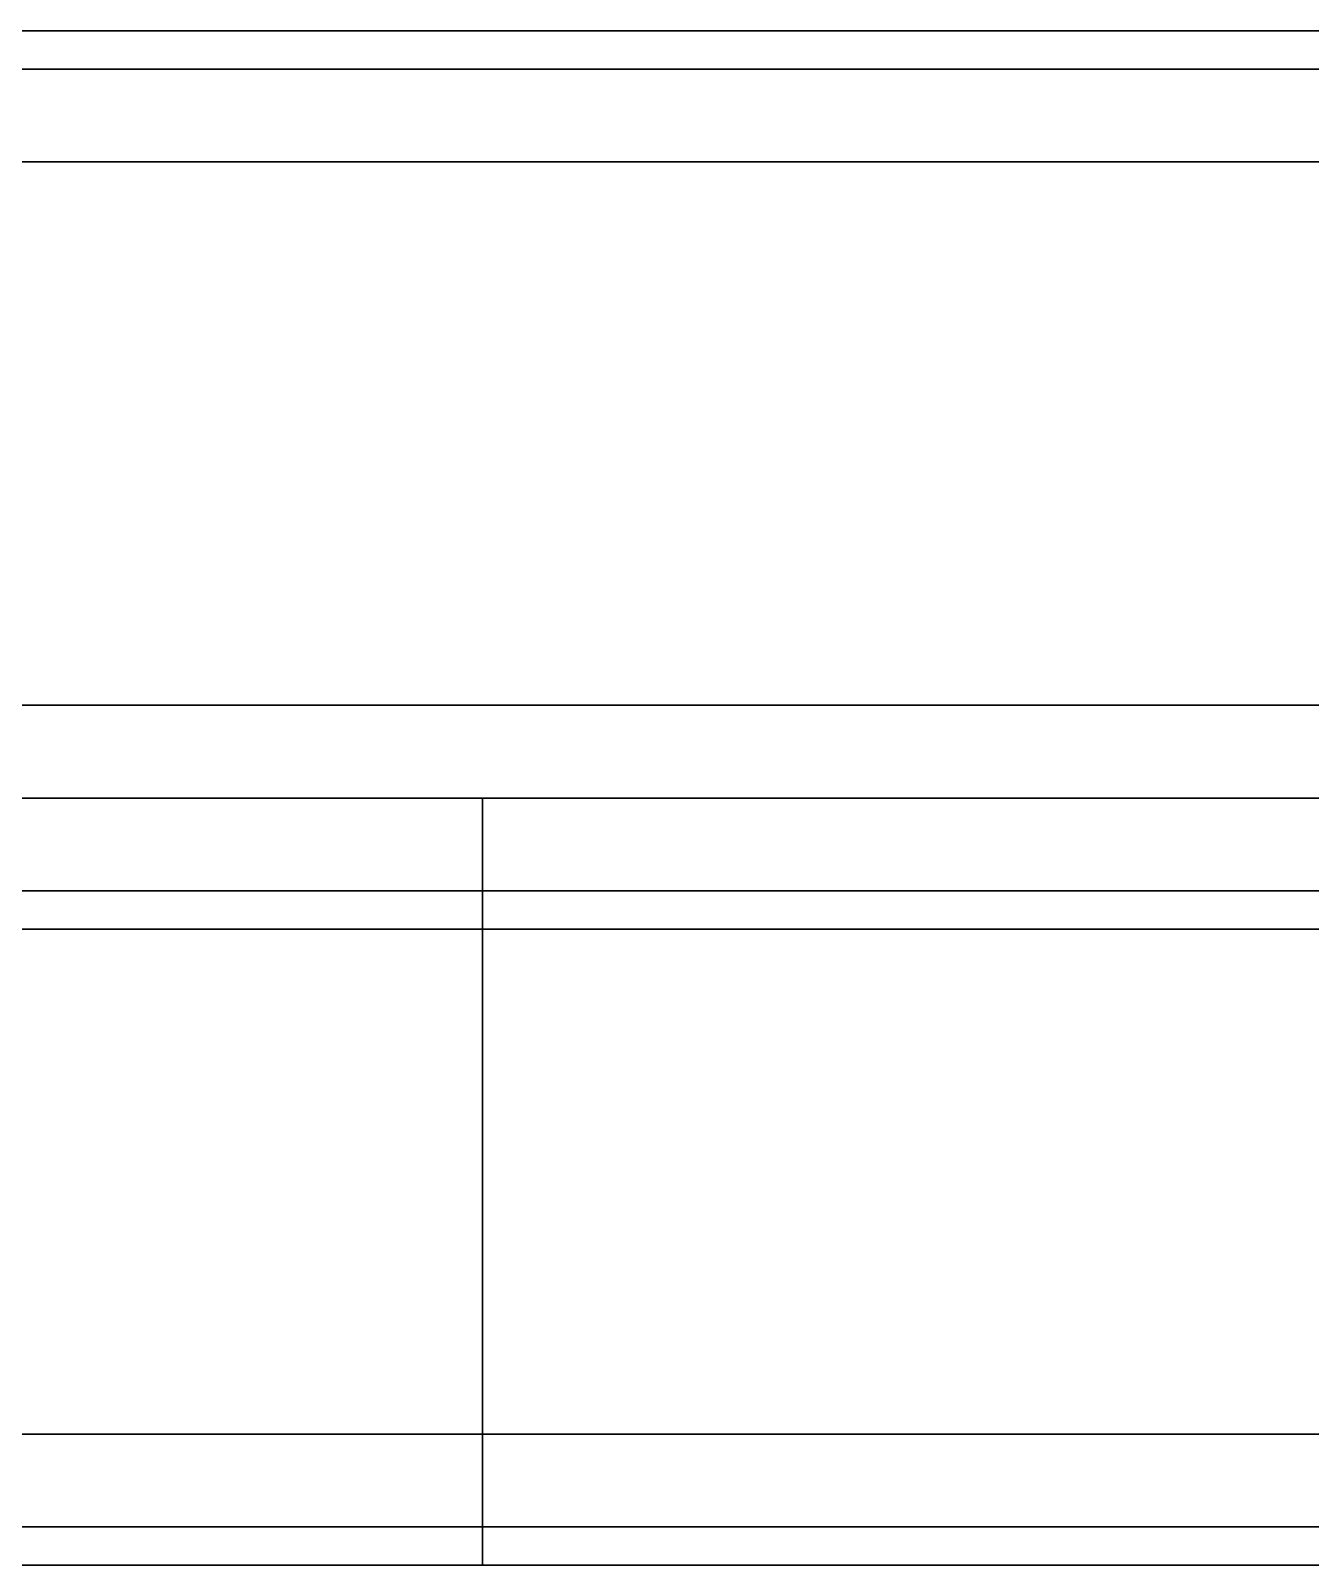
# Model space of a CAD drawing. Header units: millimetres. Extents: x -2000 to 0, y -2 to 2.
# Drawn here: x -829.048 to -825.088, y -2.375 to 2.375 of the extents above; entities that cross this region are included whole.
import ezdxf

# ---------------------------------------------------------------- set-up
doc = ezdxf.new("R2010")
doc.units = ezdxf.units.MM
doc.header["$MEASUREMENT"] = 0
doc.layers.add('2 Meter Open Rail', color=7, linetype='Continuous')

msp = doc.modelspace()

# ---------------------------------------------------------------- linework, layer by layer
at = {"layer": '2 Meter Open Rail', "lineweight": 30}
for p, q in [((-1000, 2.375, 69.9355), (0, 2.375, 69.9355)), ((-2000, 2.375, 20.122), (0, 2.375, 20.122)), ((-2000, 2.375, 19.9355), (0, 2.375, 19.9355)), ((-1000, 2.375, 70.122), (0, 2.375, 70.122)), ((-2000, 2.256, 20.4094), (0, 2.256, 20.4094)), ((-1000, 2.256, 70.4094), (0, 2.256, 70.4094)), ((-2000, 1.9686, 19.5291), (0, 1.9686, 19.5291)), ((-1000, 1.9686, 69.5291), (0, 1.9686, 69.5291)), ((-2000, 0.2874, 22.378), (0, 0.2874, 22.378)), ((-1000, 0.2874, 72.378), (0, 0.2874, 72.378)), ((-2000, 0, 19.5291), (0, 0, 19.5291)), ((-1000, 0, 69.5291), (0, 0, 69.5291)), ((-827.2544, 0, 64.4972), (-827.2892, 0, 64.4393)), ((-827.218, 0, 64.5544), (-827.2544, 0, 64.4972)), ((-827.1801, 0, 64.6108), (-827.218, 0, 64.5544)), ((-827.1407, 0, 64.6663), (-827.1801, 0, 64.6108)), ((-827.0997, 0, 64.721), (-827.1407, 0, 64.6663)), ((-827.0573, 0, 64.7746), (-827.0997, 0, 64.721)), ((-827.0135, 0, 64.8272), (-827.0573, 0, 64.7746)), ((-826.9683, 0, 64.8787), (-827.0135, 0, 64.8272)), ((-826.9217, 0, 64.929), (-826.9683, 0, 64.8787)), ((-826.8738, 0, 64.9781), (-826.9217, 0, 64.929)), ((-826.8247, 0, 65.026), (-826.8738, 0, 64.9781)), ((-826.7744, 0, 65.0726), (-826.8247, 0, 65.026)), ((-826.7229, 0, 65.1178), (-826.7744, 0, 65.0726)), ((-826.6703, 0, 65.1616), (-826.7229, 0, 65.1178)), ((-826.6167, 0, 65.204), (-826.6703, 0, 65.1616)), ((-826.562, 0, 65.245), (-826.6167, 0, 65.204)), ((-826.5065, 0, 65.2844), (-826.562, 0, 65.245)), ((-826.4501, 0, 65.3223), (-826.5065, 0, 65.2844)), ((-826.3929, 0, 65.3587), (-826.4501, 0, 65.3223)), ((-826.335, 0, 65.3935), (-826.3929, 0, 65.3587)), ((-826.2764, 0, 65.4267), (-826.335, 0, 65.3935)), ((-826.2171, 0, 65.4583), (-826.2764, 0, 65.4267)), ((-826.1574, 0, 65.4882), (-826.2171, 0, 65.4583)), ((-826.0971, 0, 65.5165), (-826.1574, 0, 65.4882)), ((-826.0365, 0, 65.5432), (-826.0971, 0, 65.5165)), ((-825.9755, 0, 65.5682), (-826.0365, 0, 65.5432)), ((-825.9142, 0, 65.5916), (-825.9755, 0, 65.5682)), ((-825.8526, 0, 65.6134), (-825.9142, 0, 65.5916)), ((-825.791, 0, 65.6335), (-825.8526, 0, 65.6134)), ((-825.7292, 0, 65.652), (-825.791, 0, 65.6335)), ((-825.6673, 0, 65.6689), (-825.7292, 0, 65.652)), ((-825.6055, 0, 65.6842), (-825.6673, 0, 65.6689)), ((-825.5438, 0, 65.6979), (-825.6055, 0, 65.6842)), ((-825.4822, 0, 65.7101), (-825.5438, 0, 65.6979)), ((-825.4208, 0, 65.7207), (-825.4822, 0, 65.7101)), ((-825.3596, 0, 65.7298), (-825.4208, 0, 65.7207)), ((-825.2987, 0, 65.7374), (-825.3596, 0, 65.7298)), ((-825.2381, 0, 65.7436), (-825.2987, 0, 65.7374)), ((-825.1779, 0, 65.7483), (-825.2381, 0, 65.7436)), ((-825.1181, 0, 65.7517), (-825.1779, 0, 65.7483)), ((-825.0588, 0, 65.7536), (-825.1181, 0, 65.7517)), ((-2000, 0, 0.4064), (0, 0, 0.4064)), ((-1000, 0, 50.4064), (0, 0, 50.4064)), ((-827.6493, 0, 13.1631), (-827.65, 0, 6.4043)), ((-827.65, 0, 6.4043), (-827.6493, 0, 6.3455)), ((-827.65, 0, 6.4043), (-827.65, -2.375, 6.4043)), ((-827.65, 0, 13.1043), (-827.65, -2.375, 13.1043)), ((-827.6493, 0, 63.1631), (-827.65, 0, 56.4043)), ((-827.65, 0, 56.4043), (-827.6493, 0, 56.3455)), ((-827.65, 0, 56.4043), (-827.65, -2.375, 56.4043)), ((-827.65, 0, 63.1043), (-827.65, -2.375, 63.1043)), ((-827.6474, 0, 13.2224), (-827.6493, 0, 13.1631)), ((-827.6493, 0, 6.3455), (-827.6474, 0, 6.2862)), ((-827.6474, 0, 63.2224), (-827.6493, 0, 63.1631)), ((-827.6493, 0, 56.3455), (-827.6474, 0, 56.2862)), ((-827.644, 0, 13.2822), (-827.6474, 0, 13.2224)), ((-827.6474, 0, 6.2862), (-827.644, 0, 6.2264)), ((-827.644, 0, 63.2822), (-827.6474, 0, 63.2224)), ((-827.6474, 0, 56.2862), (-827.644, 0, 56.2264)), ((-827.6393, 0, 13.3424), (-827.644, 0, 13.2822)), ((-827.644, 0, 6.2264), (-827.6393, 0, 6.1662)), ((-827.6393, 0, 63.3424), (-827.644, 0, 63.2822)), ((-827.644, 0, 56.2264), (-827.6393, 0, 56.1662)), ((-827.6331, 0, 13.403), (-827.6393, 0, 13.3424)), ((-827.6393, 0, 6.1662), (-827.6331, 0, 6.1056)), ((-827.6331, 0, 63.403), (-827.6393, 0, 63.3424)), ((-827.6393, 0, 56.1662), (-827.6331, 0, 56.1056)), ((-827.6255, 0, 13.4639), (-827.6331, 0, 13.403)), ((-827.6331, 0, 6.1056), (-827.6255, 0, 6.0447)), ((-827.6255, 0, 63.4639), (-827.6331, 0, 63.403)), ((-827.6331, 0, 56.1056), (-827.6255, 0, 56.0447)), ((-827.6164, 0, 13.5251), (-827.6255, 0, 13.4639)), ((-827.6255, 0, 6.0447), (-827.6164, 0, 5.9835)), ((-827.6164, 0, 63.5251), (-827.6255, 0, 63.4639)), ((-827.6255, 0, 56.0447), (-827.6164, 0, 55.9835)), ((-827.6058, 0, 13.5865), (-827.6164, 0, 13.5251)), ((-827.6164, 0, 5.9835), (-827.6058, 0, 5.9221)), ((-827.6058, 0, 63.5865), (-827.6164, 0, 63.5251)), ((-827.6164, 0, 55.9835), (-827.6058, 0, 55.9221)), ((-827.5936, 0, 13.6481), (-827.6058, 0, 13.5865)), ((-827.6058, 0, 5.9221), (-827.5936, 0, 5.8605)), ((-827.5936, 0, 63.6481), (-827.6058, 0, 63.5865)), ((-827.6058, 0, 55.9221), (-827.5936, 0, 55.8605)), ((-827.5799, 0, 13.7098), (-827.5936, 0, 13.6481)), ((-827.5936, 0, 5.8605), (-827.5799, 0, 5.7988)), ((-827.5799, 0, 63.7098), (-827.5936, 0, 63.6481)), ((-827.5936, 0, 55.8605), (-827.5799, 0, 55.7988)), ((-827.5646, 0, 13.7716), (-827.5799, 0, 13.7098)), ((-827.5799, 0, 5.7988), (-827.5646, 0, 5.737)), ((-827.5646, 0, 63.7716), (-827.5799, 0, 63.7098)), ((-827.5799, 0, 55.7988), (-827.5646, 0, 55.737)), ((-827.5477, 0, 13.8335), (-827.5646, 0, 13.7716)), ((-827.5646, 0, 5.737), (-827.5477, 0, 5.6751)), ((-827.5477, 0, 63.8335), (-827.5646, 0, 63.7716)), ((-827.5646, 0, 55.737), (-827.5477, 0, 55.6751)), ((-827.5292, 0, 13.8953), (-827.5477, 0, 13.8335)), ((-827.5477, 0, 5.6751), (-827.5292, 0, 5.6133)), ((-827.5292, 0, 63.8953), (-827.5477, 0, 63.8335)), ((-827.5477, 0, 55.6751), (-827.5292, 0, 55.6133)), ((-827.5091, 0, 13.9569), (-827.5292, 0, 13.8953)), ((-827.5292, 0, 5.6133), (-827.5091, 0, 5.5517)), ((-827.5091, 0, 63.9569), (-827.5292, 0, 63.8953)), ((-827.5292, 0, 55.6133), (-827.5091, 0, 55.5517)), ((-827.4873, 0, 14.0185), (-827.5091, 0, 13.9569)), ((-827.5091, 0, 5.5517), (-827.4873, 0, 5.4901)), ((-827.4873, 0, 64.0185), (-827.5091, 0, 63.9569)), ((-827.5091, 0, 55.5517), (-827.4873, 0, 55.4901)), ((-827.4639, 0, 14.0798), (-827.4873, 0, 14.0185)), ((-827.4873, 0, 5.4901), (-827.4639, 0, 5.4288)), ((-827.4639, 0, 64.0798), (-827.4873, 0, 64.0185)), ((-827.4873, 0, 55.4901), (-827.4639, 0, 55.4288)), ((-827.4389, 0, 14.1408), (-827.4639, 0, 14.0798)), ((-827.4639, 0, 5.4288), (-827.4389, 0, 5.3678)), ((-827.4389, 0, 64.1408), (-827.4639, 0, 64.0798)), ((-827.4639, 0, 55.4288), (-827.4389, 0, 55.3678)), ((-827.4122, 0, 14.2014), (-827.4389, 0, 14.1408)), ((-827.4389, 0, 5.3678), (-827.4122, 0, 5.3072)), ((-827.4122, 0, 64.2014), (-827.4389, 0, 64.1408)), ((-827.4389, 0, 55.3678), (-827.4122, 0, 55.3072)), ((-827.3839, 0, 14.2617), (-827.4122, 0, 14.2014)), ((-827.4122, 0, 5.3072), (-827.3839, 0, 5.2469)), ((-827.3839, 0, 64.2617), (-827.4122, 0, 64.2014)), ((-827.4122, 0, 55.3072), (-827.3839, 0, 55.2469)), ((-827.354, 0, 14.3214), (-827.3839, 0, 14.2617)), ((-827.3839, 0, 5.2469), (-827.354, 0, 5.1872)), ((-827.354, 0, 64.3214), (-827.3839, 0, 64.2617)), ((-827.3839, 0, 55.2469), (-827.354, 0, 55.1872)), ((-827.3224, 0, 14.3807), (-827.354, 0, 14.3214)), ((-827.354, 0, 5.1872), (-827.3224, 0, 5.1279)), ((-827.3224, 0, 64.3807), (-827.354, 0, 64.3214)), ((-827.354, 0, 55.1872), (-827.3224, 0, 55.1279)), ((-827.2892, 0, 14.4393), (-827.3224, 0, 14.3807)), ((-827.3224, 0, 5.1279), (-827.2892, 0, 5.0693)), ((-827.2892, 0, 64.4393), (-827.3224, 0, 64.3807)), ((-827.3224, 0, 55.1279), (-827.2892, 0, 55.0693)), ((-827.2544, 0, 14.4972), (-827.2892, 0, 14.4393)), ((-827.2892, 0, 5.0693), (-827.2544, 0, 5.0114)), ((-827.2892, 0, 55.0693), (-827.2544, 0, 55.0114)), ((-827.218, 0, 14.5544), (-827.2544, 0, 14.4972)), ((-827.2544, 0, 5.0114), (-827.218, 0, 4.9542)), ((-827.2544, 0, 55.0114), (-827.218, 0, 54.9542)), ((-827.1801, 0, 14.6108), (-827.218, 0, 14.5544)), ((-827.218, 0, 4.9542), (-827.1801, 0, 4.8978)), ((-827.218, 0, 54.9542), (-827.1801, 0, 54.8978)), ((-827.1407, 0, 14.6663), (-827.1801, 0, 14.6108)), ((-827.1801, 0, 4.8978), (-827.1407, 0, 4.8423)), ((-827.1801, 0, 54.8978), (-827.1407, 0, 54.8423)), ((-827.0997, 0, 14.721), (-827.1407, 0, 14.6663)), ((-827.1407, 0, 4.8423), (-827.0997, 0, 4.7876)), ((-827.1407, 0, 54.8423), (-827.0997, 0, 54.7876)), ((-827.0573, 0, 14.7746), (-827.0997, 0, 14.721)), ((-827.0997, 0, 4.7876), (-827.0573, 0, 4.734)), ((-827.0997, 0, 54.7876), (-827.0573, 0, 54.734)), ((-827.0135, 0, 14.8272), (-827.0573, 0, 14.7746)), ((-827.0573, 0, 4.734), (-827.0135, 0, 4.6814)), ((-827.0573, 0, 54.734), (-827.0135, 0, 54.6814)), ((-826.9683, 0, 14.8787), (-827.0135, 0, 14.8272)), ((-827.0135, 0, 4.6814), (-826.9683, 0, 4.6299)), ((-827.0135, 0, 54.6814), (-826.9683, 0, 54.6299)), ((-826.9217, 0, 14.929), (-826.9683, 0, 14.8787)), ((-826.9683, 0, 4.6299), (-826.9217, 0, 4.5796)), ((-826.9683, 0, 54.6299), (-826.9217, 0, 54.5796)), ((-826.8738, 0, 14.9781), (-826.9217, 0, 14.929)), ((-826.9217, 0, 4.5796), (-826.8738, 0, 4.5305)), ((-826.9217, 0, 54.5796), (-826.8738, 0, 54.5305)), ((-826.8247, 0, 15.026), (-826.8738, 0, 14.9781)), ((-826.8738, 0, 4.5305), (-826.8247, 0, 4.4826)), ((-826.8738, 0, 54.5305), (-826.8247, 0, 54.4826)), ((-826.7744, 0, 15.0726), (-826.8247, 0, 15.026)), ((-826.8247, 0, 4.4826), (-826.7744, 0, 4.436)), ((-826.8247, 0, 54.4826), (-826.7744, 0, 54.436)), ((-826.7229, 0, 15.1178), (-826.7744, 0, 15.0726)), ((-826.7744, 0, 4.436), (-826.7229, 0, 4.3908)), ((-826.7744, 0, 54.436), (-826.7229, 0, 54.3908)), ((-826.6703, 0, 15.1616), (-826.7229, 0, 15.1178)), ((-826.7229, 0, 4.3908), (-826.6703, 0, 4.347)), ((-826.7229, 0, 54.3908), (-826.6703, 0, 54.347)), ((-826.6167, 0, 15.204), (-826.6703, 0, 15.1616)), ((-826.6703, 0, 4.347), (-826.6167, 0, 4.3046)), ((-826.6703, 0, 54.347), (-826.6167, 0, 54.3046)), ((-826.562, 0, 15.245), (-826.6167, 0, 15.204)), ((-826.6167, 0, 4.3046), (-826.562, 0, 4.2636)), ((-826.6167, 0, 54.3046), (-826.562, 0, 54.2636)), ((-826.5065, 0, 15.2844), (-826.562, 0, 15.245)), ((-826.562, 0, 4.2636), (-826.5065, 0, 4.2242)), ((-826.562, 0, 54.2636), (-826.5065, 0, 54.2242)), ((-826.4501, 0, 15.3223), (-826.5065, 0, 15.2844)), ((-826.5065, 0, 4.2242), (-826.4501, 0, 4.1863)), ((-826.5065, 0, 54.2242), (-826.4501, 0, 54.1863)), ((-826.3929, 0, 15.3587), (-826.4501, 0, 15.3223)), ((-826.4501, 0, 4.1863), (-826.3929, 0, 4.1499)), ((-826.4501, 0, 54.1863), (-826.3929, 0, 54.1499)), ((-826.335, 0, 15.3935), (-826.3929, 0, 15.3587)), ((-826.3929, 0, 4.1499), (-826.335, 0, 4.1151)), ((-826.3929, 0, 54.1499), (-826.335, 0, 54.1151)), ((-826.2764, 0, 15.4267), (-826.335, 0, 15.3935)), ((-826.335, 0, 4.1151), (-826.2764, 0, 4.0819)), ((-826.335, 0, 54.1151), (-826.2764, 0, 54.0819)), ((-826.2171, 0, 15.4583), (-826.2764, 0, 15.4267)), ((-826.2764, 0, 4.0819), (-826.2171, 0, 4.0503)), ((-826.2764, 0, 54.0819), (-826.2171, 0, 54.0503)), ((-826.1574, 0, 15.4882), (-826.2171, 0, 15.4583)), ((-826.2171, 0, 4.0503), (-826.1574, 0, 4.0204)), ((-826.2171, 0, 54.0503), (-826.1574, 0, 54.0204)), ((-826.0971, 0, 15.5165), (-826.1574, 0, 15.4882)), ((-826.1574, 0, 4.0204), (-826.0971, 0, 3.9921)), ((-826.1574, 0, 54.0204), (-826.0971, 0, 53.9921)), ((-826.0365, 0, 15.5432), (-826.0971, 0, 15.5165)), ((-826.0971, 0, 3.9921), (-826.0365, 0, 3.9654)), ((-826.0971, 0, 53.9921), (-826.0365, 0, 53.9654)), ((-825.9755, 0, 15.5682), (-826.0365, 0, 15.5432)), ((-826.0365, 0, 3.9654), (-825.9755, 0, 3.9404)), ((-826.0365, 0, 53.9654), (-825.9755, 0, 53.9404)), ((-825.9142, 0, 15.5916), (-825.9755, 0, 15.5682)), ((-825.9755, 0, 3.9404), (-825.9142, 0, 3.917)), ((-825.9755, 0, 53.9404), (-825.9142, 0, 53.917)), ((-825.8526, 0, 15.6134), (-825.9142, 0, 15.5916)), ((-825.9142, 0, 3.917), (-825.8526, 0, 3.8952)), ((-825.9142, 0, 53.917), (-825.8526, 0, 53.8952)), ((-825.791, 0, 15.6335), (-825.8526, 0, 15.6134)), ((-825.8526, 0, 3.8952), (-825.791, 0, 3.8751)), ((-825.8526, 0, 53.8952), (-825.791, 0, 53.8751)), ((-825.7292, 0, 15.652), (-825.791, 0, 15.6335)), ((-825.791, 0, 3.8751), (-825.7292, 0, 3.8566)), ((-825.791, 0, 53.8751), (-825.7292, 0, 53.8566)), ((-825.6673, 0, 15.6689), (-825.7292, 0, 15.652)), ((-825.7292, 0, 3.8566), (-825.6673, 0, 3.8397)), ((-825.7292, 0, 53.8566), (-825.6673, 0, 53.8397)), ((-825.6055, 0, 15.6842), (-825.6673, 0, 15.6689)), ((-825.6673, 0, 3.8397), (-825.6055, 0, 3.8244)), ((-825.6673, 0, 53.8397), (-825.6055, 0, 53.8244)), ((-825.5438, 0, 15.6979), (-825.6055, 0, 15.6842)), ((-825.6055, 0, 3.8244), (-825.5438, 0, 3.8107)), ((-825.6055, 0, 53.8244), (-825.5438, 0, 53.8107)), ((-825.4822, 0, 15.7101), (-825.5438, 0, 15.6979)), ((-825.5438, 0, 3.8107), (-825.4822, 0, 3.7985)), ((-825.5438, 0, 53.8107), (-825.4822, 0, 53.7985)), ((-825.4208, 0, 15.7207), (-825.4822, 0, 15.7101)), ((-825.4822, 0, 3.7985), (-825.4208, 0, 3.7879)), ((-825.4822, 0, 53.7985), (-825.4208, 0, 53.7879)), ((-825.3596, 0, 15.7298), (-825.4208, 0, 15.7207)), ((-825.4208, 0, 3.7879), (-825.3596, 0, 3.7788)), ((-825.4208, 0, 53.7879), (-825.3596, 0, 53.7788)), ((-825.2987, 0, 15.7374), (-825.3596, 0, 15.7298)), ((-825.3596, 0, 3.7788), (-825.2987, 0, 3.7712)), ((-825.3596, 0, 53.7788), (-825.2987, 0, 53.7712)), ((-825.2381, 0, 15.7436), (-825.2987, 0, 15.7374)), ((-825.2987, 0, 3.7712), (-825.2381, 0, 3.765)), ((-825.2987, 0, 53.7712), (-825.2381, 0, 53.765)), ((-825.1779, 0, 15.7483), (-825.2381, 0, 15.7436)), ((-825.2381, 0, 3.765), (-825.1779, 0, 3.7603)), ((-825.2381, 0, 53.765), (-825.1779, 0, 53.7603)), ((-825.1181, 0, 15.7517), (-825.1779, 0, 15.7483)), ((-825.1779, 0, 3.7603), (-825.1181, 0, 3.7569)), ((-825.1779, 0, 53.7603), (-825.1181, 0, 53.7569)), ((-825.0588, 0, 15.7536), (-825.1181, 0, 15.7517)), ((-825.1181, 0, 3.7569), (-825.0588, 0, 3.755)), ((-825.1181, 0, 53.7569), (-825.0588, 0, 53.755)), ((-2000, -0.2874, 22.378), (0, -0.2874, 22.378)), ((-1000, -0.2874, 72.378), (0, -0.2874, 72.378)), ((-2000, -0.4064), (0, -0.4064)), ((-1000, -0.4064, 50), (0, -0.4064, 50)), ((-2000, -1.9686), (0, -1.9686)), ((-1000, -1.9686, 50), (0, -1.9686, 50)), ((-2000, -2.256, 20.4094), (0, -2.256, 20.4094)), ((-1000, -2.256, 70.4094), (0, -2.256, 70.4094)), ((-2000, -2.375, 0.4064), (0, -2.375, 0.4064)), ((-2000, -2.375, 20.122), (0, -2.375, 20.122)), ((-1000, -2.375, 50.4064), (0, -2.375, 50.4064)), ((-1000, -2.375, 70.122), (0, -2.375, 70.122)), ((-827.6493, -2.375, 6.3455), (-827.65, -2.375, 13.1043)), ((-827.65, -2.375, 13.1043), (-827.6493, -2.375, 13.1631)), ((-827.6493, -2.375, 56.3455), (-827.65, -2.375, 63.1043)), ((-827.65, -2.375, 63.1043), (-827.6493, -2.375, 63.1631)), ((-827.6474, -2.375, 6.2862), (-827.6493, -2.375, 6.3455)), ((-827.6493, -2.375, 13.1631), (-827.6474, -2.375, 13.2224)), ((-827.6474, -2.375, 56.2862), (-827.6493, -2.375, 56.3455)), ((-827.6493, -2.375, 63.1631), (-827.6474, -2.375, 63.2224)), ((-827.644, -2.375, 6.2264), (-827.6474, -2.375, 6.2862)), ((-827.6474, -2.375, 13.2224), (-827.644, -2.375, 13.2822)), ((-827.644, -2.375, 56.2264), (-827.6474, -2.375, 56.2862)), ((-827.6474, -2.375, 63.2224), (-827.644, -2.375, 63.2822)), ((-827.6393, -2.375, 6.1662), (-827.644, -2.375, 6.2264)), ((-827.644, -2.375, 13.2822), (-827.6393, -2.375, 13.3424)), ((-827.6393, -2.375, 56.1662), (-827.644, -2.375, 56.2264)), ((-827.644, -2.375, 63.2822), (-827.6393, -2.375, 63.3424)), ((-827.6331, -2.375, 6.1056), (-827.6393, -2.375, 6.1662)), ((-827.6393, -2.375, 13.3424), (-827.6331, -2.375, 13.403)), ((-827.6331, -2.375, 56.1056), (-827.6393, -2.375, 56.1662)), ((-827.6393, -2.375, 63.3424), (-827.6331, -2.375, 63.403)), ((-827.6255, -2.375, 6.0447), (-827.6331, -2.375, 6.1056)), ((-827.6331, -2.375, 13.403), (-827.6255, -2.375, 13.4639)), ((-827.6255, -2.375, 56.0447), (-827.6331, -2.375, 56.1056)), ((-827.6331, -2.375, 63.403), (-827.6255, -2.375, 63.4639)), ((-827.6164, -2.375, 5.9835), (-827.6255, -2.375, 6.0447)), ((-827.6255, -2.375, 13.4639), (-827.6164, -2.375, 13.5251)), ((-827.6164, -2.375, 55.9835), (-827.6255, -2.375, 56.0447)), ((-827.6255, -2.375, 63.4639), (-827.6164, -2.375, 63.5251)), ((-827.6058, -2.375, 5.9221), (-827.6164, -2.375, 5.9835)), ((-827.6164, -2.375, 13.5251), (-827.6058, -2.375, 13.5865)), ((-827.6058, -2.375, 55.9221), (-827.6164, -2.375, 55.9835)), ((-827.6164, -2.375, 63.5251), (-827.6058, -2.375, 63.5865)), ((-827.5936, -2.375, 5.8605), (-827.6058, -2.375, 5.9221)), ((-827.6058, -2.375, 13.5865), (-827.5936, -2.375, 13.6481)), ((-827.5936, -2.375, 55.8605), (-827.6058, -2.375, 55.9221)), ((-827.6058, -2.375, 63.5865), (-827.5936, -2.375, 63.6481)), ((-827.5799, -2.375, 5.7988), (-827.5936, -2.375, 5.8605)), ((-827.5936, -2.375, 13.6481), (-827.5799, -2.375, 13.7098)), ((-827.5799, -2.375, 55.7988), (-827.5936, -2.375, 55.8605)), ((-827.5936, -2.375, 63.6481), (-827.5799, -2.375, 63.7098)), ((-827.5646, -2.375, 5.737), (-827.5799, -2.375, 5.7988)), ((-827.5799, -2.375, 13.7098), (-827.5646, -2.375, 13.7716)), ((-827.5646, -2.375, 55.737), (-827.5799, -2.375, 55.7988)), ((-827.5799, -2.375, 63.7098), (-827.5646, -2.375, 63.7716)), ((-827.5477, -2.375, 5.6751), (-827.5646, -2.375, 5.737)), ((-827.5646, -2.375, 13.7716), (-827.5477, -2.375, 13.8335)), ((-827.5477, -2.375, 55.6751), (-827.5646, -2.375, 55.737)), ((-827.5646, -2.375, 63.7716), (-827.5477, -2.375, 63.8335)), ((-827.5292, -2.375, 5.6133), (-827.5477, -2.375, 5.6751)), ((-827.5477, -2.375, 13.8335), (-827.5292, -2.375, 13.8953)), ((-827.5292, -2.375, 55.6133), (-827.5477, -2.375, 55.6751)), ((-827.5477, -2.375, 63.8335), (-827.5292, -2.375, 63.8953)), ((-827.5091, -2.375, 5.5517), (-827.5292, -2.375, 5.6133)), ((-827.5292, -2.375, 13.8953), (-827.5091, -2.375, 13.9569)), ((-827.5091, -2.375, 55.5517), (-827.5292, -2.375, 55.6133)), ((-827.5292, -2.375, 63.8953), (-827.5091, -2.375, 63.9569)), ((-827.4873, -2.375, 5.4901), (-827.5091, -2.375, 5.5517)), ((-827.5091, -2.375, 13.9569), (-827.4873, -2.375, 14.0185)), ((-827.4873, -2.375, 55.4901), (-827.5091, -2.375, 55.5517)), ((-827.5091, -2.375, 63.9569), (-827.4873, -2.375, 64.0185)), ((-827.4639, -2.375, 5.4288), (-827.4873, -2.375, 5.4901)), ((-827.4873, -2.375, 14.0185), (-827.4639, -2.375, 14.0798)), ((-827.4639, -2.375, 55.4288), (-827.4873, -2.375, 55.4901)), ((-827.4873, -2.375, 64.0185), (-827.4639, -2.375, 64.0798)), ((-827.4389, -2.375, 5.3678), (-827.4639, -2.375, 5.4288)), ((-827.4639, -2.375, 14.0798), (-827.4389, -2.375, 14.1408)), ((-827.4389, -2.375, 55.3678), (-827.4639, -2.375, 55.4288)), ((-827.4639, -2.375, 64.0798), (-827.4389, -2.375, 64.1408)), ((-827.4122, -2.375, 5.3072), (-827.4389, -2.375, 5.3678)), ((-827.4389, -2.375, 14.1408), (-827.4122, -2.375, 14.2014)), ((-827.4122, -2.375, 55.3072), (-827.4389, -2.375, 55.3678)), ((-827.4389, -2.375, 64.1408), (-827.4122, -2.375, 64.2014)), ((-827.3839, -2.375, 5.2469), (-827.4122, -2.375, 5.3072)), ((-827.4122, -2.375, 14.2014), (-827.3839, -2.375, 14.2617)), ((-827.3839, -2.375, 55.2469), (-827.4122, -2.375, 55.3072)), ((-827.4122, -2.375, 64.2014), (-827.3839, -2.375, 64.2617)), ((-827.354, -2.375, 5.1872), (-827.3839, -2.375, 5.2469)), ((-827.3839, -2.375, 14.2617), (-827.354, -2.375, 14.3214)), ((-827.354, -2.375, 55.1872), (-827.3839, -2.375, 55.2469)), ((-827.3839, -2.375, 64.2617), (-827.354, -2.375, 64.3214)), ((-827.3224, -2.375, 5.1279), (-827.354, -2.375, 5.1872)), ((-827.354, -2.375, 14.3214), (-827.3224, -2.375, 14.3807)), ((-827.3224, -2.375, 55.1279), (-827.354, -2.375, 55.1872)), ((-827.354, -2.375, 64.3214), (-827.3224, -2.375, 64.3807)), ((-827.2892, -2.375, 5.0693), (-827.3224, -2.375, 5.1279)), ((-827.3224, -2.375, 14.3807), (-827.2892, -2.375, 14.4393)), ((-827.2892, -2.375, 55.0693), (-827.3224, -2.375, 55.1279)), ((-827.3224, -2.375, 64.3807), (-827.2892, -2.375, 64.4393)), ((-827.2544, -2.375, 5.0114), (-827.2892, -2.375, 5.0693)), ((-827.2892, -2.375, 14.4393), (-827.2544, -2.375, 14.4972)), ((-827.2544, -2.375, 55.0114), (-827.2892, -2.375, 55.0693)), ((-827.2892, -2.375, 64.4393), (-827.2544, -2.375, 64.4972)), ((-827.218, -2.375, 4.9542), (-827.2544, -2.375, 5.0114)), ((-827.2544, -2.375, 14.4972), (-827.218, -2.375, 14.5544)), ((-827.218, -2.375, 54.9542), (-827.2544, -2.375, 55.0114)), ((-827.2544, -2.375, 64.4972), (-827.218, -2.375, 64.5544)), ((-827.1801, -2.375, 4.8978), (-827.218, -2.375, 4.9542)), ((-827.218, -2.375, 14.5544), (-827.1801, -2.375, 14.6108)), ((-827.1801, -2.375, 54.8978), (-827.218, -2.375, 54.9542)), ((-827.218, -2.375, 64.5544), (-827.1801, -2.375, 64.6108)), ((-827.1407, -2.375, 4.8423), (-827.1801, -2.375, 4.8978)), ((-827.1801, -2.375, 14.6108), (-827.1407, -2.375, 14.6663)), ((-827.1407, -2.375, 54.8423), (-827.1801, -2.375, 54.8978)), ((-827.1801, -2.375, 64.6108), (-827.1407, -2.375, 64.6663)), ((-827.0997, -2.375, 4.7876), (-827.1407, -2.375, 4.8423)), ((-827.1407, -2.375, 14.6663), (-827.0997, -2.375, 14.721)), ((-827.0997, -2.375, 54.7876), (-827.1407, -2.375, 54.8423)), ((-827.1407, -2.375, 64.6663), (-827.0997, -2.375, 64.721)), ((-827.0573, -2.375, 4.734), (-827.0997, -2.375, 4.7876)), ((-827.0997, -2.375, 14.721), (-827.0573, -2.375, 14.7746)), ((-827.0573, -2.375, 54.734), (-827.0997, -2.375, 54.7876)), ((-827.0997, -2.375, 64.721), (-827.0573, -2.375, 64.7746)), ((-827.0135, -2.375, 4.6814), (-827.0573, -2.375, 4.734)), ((-827.0573, -2.375, 14.7746), (-827.0135, -2.375, 14.8272)), ((-827.0135, -2.375, 54.6814), (-827.0573, -2.375, 54.734)), ((-827.0573, -2.375, 64.7746), (-827.0135, -2.375, 64.8272)), ((-826.9683, -2.375, 4.6299), (-827.0135, -2.375, 4.6814)), ((-827.0135, -2.375, 14.8272), (-826.9683, -2.375, 14.8787)), ((-826.9683, -2.375, 54.6299), (-827.0135, -2.375, 54.6814)), ((-827.0135, -2.375, 64.8272), (-826.9683, -2.375, 64.8787)), ((-826.9217, -2.375, 4.5796), (-826.9683, -2.375, 4.6299)), ((-826.9683, -2.375, 14.8787), (-826.9217, -2.375, 14.929)), ((-826.9217, -2.375, 54.5796), (-826.9683, -2.375, 54.6299)), ((-826.9683, -2.375, 64.8787), (-826.9217, -2.375, 64.929)), ((-826.8738, -2.375, 4.5305), (-826.9217, -2.375, 4.5796)), ((-826.9217, -2.375, 14.929), (-826.8738, -2.375, 14.9781)), ((-826.8738, -2.375, 54.5305), (-826.9217, -2.375, 54.5796)), ((-826.9217, -2.375, 64.929), (-826.8738, -2.375, 64.9781)), ((-826.8247, -2.375, 4.4826), (-826.8738, -2.375, 4.5305)), ((-826.8738, -2.375, 14.9781), (-826.8247, -2.375, 15.026)), ((-826.8247, -2.375, 54.4826), (-826.8738, -2.375, 54.5305)), ((-826.8738, -2.375, 64.9781), (-826.8247, -2.375, 65.026)), ((-826.7744, -2.375, 4.436), (-826.8247, -2.375, 4.4826)), ((-826.8247, -2.375, 15.026), (-826.7744, -2.375, 15.0726)), ((-826.7744, -2.375, 54.436), (-826.8247, -2.375, 54.4826)), ((-826.8247, -2.375, 65.026), (-826.7744, -2.375, 65.0726)), ((-826.7229, -2.375, 4.3908), (-826.7744, -2.375, 4.436)), ((-826.7744, -2.375, 15.0726), (-826.7229, -2.375, 15.1178)), ((-826.7229, -2.375, 54.3908), (-826.7744, -2.375, 54.436)), ((-826.7744, -2.375, 65.0726), (-826.7229, -2.375, 65.1178)), ((-826.6703, -2.375, 4.347), (-826.7229, -2.375, 4.3908)), ((-826.7229, -2.375, 15.1178), (-826.6703, -2.375, 15.1616)), ((-826.6703, -2.375, 54.347), (-826.7229, -2.375, 54.3908)), ((-826.7229, -2.375, 65.1178), (-826.6703, -2.375, 65.1616)), ((-826.6167, -2.375, 4.3046), (-826.6703, -2.375, 4.347)), ((-826.6703, -2.375, 15.1616), (-826.6167, -2.375, 15.204)), ((-826.6167, -2.375, 54.3046), (-826.6703, -2.375, 54.347)), ((-826.6703, -2.375, 65.1616), (-826.6167, -2.375, 65.204)), ((-826.562, -2.375, 4.2636), (-826.6167, -2.375, 4.3046)), ((-826.6167, -2.375, 15.204), (-826.562, -2.375, 15.245)), ((-826.562, -2.375, 54.2636), (-826.6167, -2.375, 54.3046)), ((-826.6167, -2.375, 65.204), (-826.562, -2.375, 65.245)), ((-826.5065, -2.375, 4.2242), (-826.562, -2.375, 4.2636)), ((-826.562, -2.375, 15.245), (-826.5065, -2.375, 15.2844)), ((-826.5065, -2.375, 54.2242), (-826.562, -2.375, 54.2636)), ((-826.562, -2.375, 65.245), (-826.5065, -2.375, 65.2844)), ((-826.4501, -2.375, 4.1863), (-826.5065, -2.375, 4.2242)), ((-826.5065, -2.375, 15.2844), (-826.4501, -2.375, 15.3223)), ((-826.4501, -2.375, 54.1863), (-826.5065, -2.375, 54.2242)), ((-826.5065, -2.375, 65.2844), (-826.4501, -2.375, 65.3223)), ((-826.3929, -2.375, 4.1499), (-826.4501, -2.375, 4.1863)), ((-826.4501, -2.375, 15.3223), (-826.3929, -2.375, 15.3587)), ((-826.3929, -2.375, 54.1499), (-826.4501, -2.375, 54.1863)), ((-826.4501, -2.375, 65.3223), (-826.3929, -2.375, 65.3587)), ((-826.335, -2.375, 4.1151), (-826.3929, -2.375, 4.1499)), ((-826.3929, -2.375, 15.3587), (-826.335, -2.375, 15.3935)), ((-826.335, -2.375, 54.1151), (-826.3929, -2.375, 54.1499)), ((-826.3929, -2.375, 65.3587), (-826.335, -2.375, 65.3935)), ((-826.2764, -2.375, 4.0819), (-826.335, -2.375, 4.1151)), ((-826.335, -2.375, 15.3935), (-826.2764, -2.375, 15.4267)), ((-826.2764, -2.375, 54.0819), (-826.335, -2.375, 54.1151)), ((-826.335, -2.375, 65.3935), (-826.2764, -2.375, 65.4267)), ((-826.2171, -2.375, 4.0503), (-826.2764, -2.375, 4.0819)), ((-826.2764, -2.375, 15.4267), (-826.2171, -2.375, 15.4583)), ((-826.2171, -2.375, 54.0503), (-826.2764, -2.375, 54.0819)), ((-826.2764, -2.375, 65.4267), (-826.2171, -2.375, 65.4583)), ((-826.1574, -2.375, 4.0204), (-826.2171, -2.375, 4.0503)), ((-826.2171, -2.375, 15.4583), (-826.1574, -2.375, 15.4882)), ((-826.1574, -2.375, 54.0204), (-826.2171, -2.375, 54.0503)), ((-826.2171, -2.375, 65.4583), (-826.1574, -2.375, 65.4882)), ((-826.0971, -2.375, 3.9921), (-826.1574, -2.375, 4.0204)), ((-826.1574, -2.375, 15.4882), (-826.0971, -2.375, 15.5165)), ((-826.0971, -2.375, 53.9921), (-826.1574, -2.375, 54.0204)), ((-826.1574, -2.375, 65.4882), (-826.0971, -2.375, 65.5165)), ((-826.0365, -2.375, 3.9654), (-826.0971, -2.375, 3.9921)), ((-826.0971, -2.375, 15.5165), (-826.0365, -2.375, 15.5432)), ((-826.0365, -2.375, 53.9654), (-826.0971, -2.375, 53.9921)), ((-826.0971, -2.375, 65.5165), (-826.0365, -2.375, 65.5432)), ((-825.9755, -2.375, 3.9404), (-826.0365, -2.375, 3.9654)), ((-826.0365, -2.375, 15.5432), (-825.9755, -2.375, 15.5682)), ((-825.9755, -2.375, 53.9404), (-826.0365, -2.375, 53.9654)), ((-826.0365, -2.375, 65.5432), (-825.9755, -2.375, 65.5682)), ((-825.9142, -2.375, 3.917), (-825.9755, -2.375, 3.9404)), ((-825.9755, -2.375, 15.5682), (-825.9142, -2.375, 15.5916)), ((-825.9142, -2.375, 53.917), (-825.9755, -2.375, 53.9404)), ((-825.9755, -2.375, 65.5682), (-825.9142, -2.375, 65.5916)), ((-825.8526, -2.375, 3.8952), (-825.9142, -2.375, 3.917)), ((-825.9142, -2.375, 15.5916), (-825.8526, -2.375, 15.6134)), ((-825.8526, -2.375, 53.8952), (-825.9142, -2.375, 53.917)), ((-825.9142, -2.375, 65.5916), (-825.8526, -2.375, 65.6134)), ((-825.791, -2.375, 3.8751), (-825.8526, -2.375, 3.8952)), ((-825.8526, -2.375, 15.6134), (-825.791, -2.375, 15.6335)), ((-825.791, -2.375, 53.8751), (-825.8526, -2.375, 53.8952)), ((-825.8526, -2.375, 65.6134), (-825.791, -2.375, 65.6335)), ((-825.7292, -2.375, 3.8566), (-825.791, -2.375, 3.8751)), ((-825.791, -2.375, 15.6335), (-825.7292, -2.375, 15.652)), ((-825.7292, -2.375, 53.8566), (-825.791, -2.375, 53.8751)), ((-825.791, -2.375, 65.6335), (-825.7292, -2.375, 65.652)), ((-825.6673, -2.375, 3.8397), (-825.7292, -2.375, 3.8566)), ((-825.7292, -2.375, 15.652), (-825.6673, -2.375, 15.6689)), ((-825.6673, -2.375, 53.8397), (-825.7292, -2.375, 53.8566)), ((-825.7292, -2.375, 65.652), (-825.6673, -2.375, 65.6689)), ((-825.6055, -2.375, 3.8244), (-825.6673, -2.375, 3.8397)), ((-825.6673, -2.375, 15.6689), (-825.6055, -2.375, 15.6842)), ((-825.6055, -2.375, 53.8244), (-825.6673, -2.375, 53.8397)), ((-825.6673, -2.375, 65.6689), (-825.6055, -2.375, 65.6842)), ((-825.5438, -2.375, 3.8107), (-825.6055, -2.375, 3.8244)), ((-825.6055, -2.375, 15.6842), (-825.5438, -2.375, 15.6979)), ((-825.5438, -2.375, 53.8107), (-825.6055, -2.375, 53.8244)), ((-825.6055, -2.375, 65.6842), (-825.5438, -2.375, 65.6979)), ((-825.4822, -2.375, 3.7985), (-825.5438, -2.375, 3.8107)), ((-825.5438, -2.375, 15.6979), (-825.4822, -2.375, 15.7101)), ((-825.4822, -2.375, 53.7985), (-825.5438, -2.375, 53.8107)), ((-825.5438, -2.375, 65.6979), (-825.4822, -2.375, 65.7101)), ((-825.4208, -2.375, 3.7879), (-825.4822, -2.375, 3.7985)), ((-825.4822, -2.375, 15.7101), (-825.4208, -2.375, 15.7207)), ((-825.4208, -2.375, 53.7879), (-825.4822, -2.375, 53.7985)), ((-825.4822, -2.375, 65.7101), (-825.4208, -2.375, 65.7207)), ((-825.3596, -2.375, 3.7788), (-825.4208, -2.375, 3.7879)), ((-825.4208, -2.375, 15.7207), (-825.3596, -2.375, 15.7298)), ((-825.3596, -2.375, 53.7788), (-825.4208, -2.375, 53.7879)), ((-825.4208, -2.375, 65.7207), (-825.3596, -2.375, 65.7298)), ((-825.2987, -2.375, 3.7712), (-825.3596, -2.375, 3.7788)), ((-825.3596, -2.375, 15.7298), (-825.2987, -2.375, 15.7374)), ((-825.2987, -2.375, 53.7712), (-825.3596, -2.375, 53.7788)), ((-825.3596, -2.375, 65.7298), (-825.2987, -2.375, 65.7374)), ((-825.2381, -2.375, 3.765), (-825.2987, -2.375, 3.7712)), ((-825.2987, -2.375, 15.7374), (-825.2381, -2.375, 15.7436)), ((-825.2381, -2.375, 53.765), (-825.2987, -2.375, 53.7712)), ((-825.2987, -2.375, 65.7374), (-825.2381, -2.375, 65.7436)), ((-825.1779, -2.375, 3.7603), (-825.2381, -2.375, 3.765)), ((-825.2381, -2.375, 15.7436), (-825.1779, -2.375, 15.7483)), ((-825.1779, -2.375, 53.7603), (-825.2381, -2.375, 53.765)), ((-825.2381, -2.375, 65.7436), (-825.1779, -2.375, 65.7483)), ((-825.1181, -2.375, 3.7569), (-825.1779, -2.375, 3.7603)), ((-825.1779, -2.375, 15.7483), (-825.1181, -2.375, 15.7517)), ((-825.1181, -2.375, 53.7569), (-825.1779, -2.375, 53.7603)), ((-825.1779, -2.375, 65.7483), (-825.1181, -2.375, 65.7517)), ((-825.0588, -2.375, 3.755), (-825.1181, -2.375, 3.7569)), ((-825.1181, -2.375, 15.7517), (-825.0588, -2.375, 15.7536)), ((-825.0588, -2.375, 53.755), (-825.1181, -2.375, 53.7569)), ((-825.1181, -2.375, 65.7517), (-825.0588, -2.375, 65.7536))]:
    msp.add_line(p, q, dxfattribs=at)

doc.saveas('drawing.dxf')
